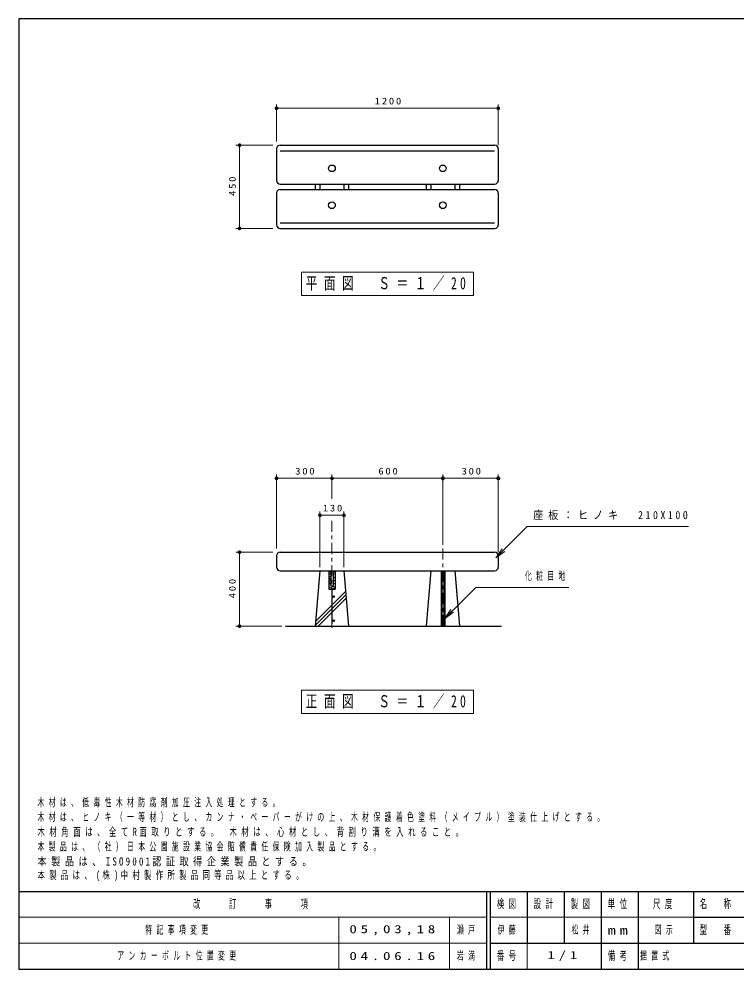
# Model space of a CAD drawing. Units: millimetres on the paper, scale 1:20. Extents: x -365 to 12, y -47 to 257.
# Drawn here: x -365 to -171, y 0 to 257 of the extents above; entities that cross this region are included whole.
import ezdxf

# ---------------------------------------------------------------- set-up
doc = ezdxf.new("R2010")
doc.units = ezdxf.units.MM
doc.linetypes.add('USER2', pattern=[6, 3, -1, 1, -1])
doc.layers.add('LY_1', color=3, linetype='Continuous', lineweight=25)
doc.layers.add('LY_2', color=7, linetype='Continuous', lineweight=13)
doc.styles.add('ＭＳ ゴシック', font='')
doc.styles.get('ＭＳ ゴシック').set_extended_font_data('MS Gothic')

# ---------------------------------------------------------------- blocks, each defined once
blk = doc.blocks.new('filled_dot')
at = {"color": 0, "linetype": 'Continuous', "lineweight": -2, "const_width": 1.25}
blk.add_lwpolyline([(-0.625, 0, 1), (0.625, 0, 1)], format="xyb", close=True, dxfattribs=at)

msp = doc.modelspace()

# ---------------------------------------------------------------- linework, layer by layer
at = {"layer": 'LY_1', "color": 7, "lineweight": 13}
for p, q in [((-295.336, 223.853), (-295.336, 233.853)), ((-295.336, 232.853), (-235.336, 232.853)), ((-235.336, 222.853), (-235.336, 233.853)), ((-296.336, 222.853), (-306.336, 222.853)), ((-305.336, 200.353), (-305.336, 222.853)), ((-296.336, 200.353), (-306.336, 200.353)), ((-242.086, 188.503), (-288.586, 188.503)), ((-288.586, 188.503), (-288.586, 182.203)), ((-242.086, 182.203), (-242.086, 188.503)), ((-288.586, 182.203), (-242.086, 182.203)), ((-295.336, 113.742), (-295.336, 133.742)), ((-280.336, 127.212), (-280.336, 133.742)), ((-250.336, 114.742), (-250.336, 133.742)), ((-235.336, 112.742), (-235.336, 133.742)), ((-295.336, 132.742), (-280.336, 132.742)), ((-280.336, 132.742), (-250.336, 132.742)), ((-250.336, 132.742), (-235.336, 132.742)), ((-283.586, 108.742), (-283.586, 123.742)), ((-277.086, 108.742), (-277.086, 123.742)), ((-283.586, 122.742), (-277.086, 122.742)), ((-236.028, 111.197), (-234.261, 113.672)), ((-236.028, 111.197), (-233.907, 113.319)), ((-296.336, 112.742), (-306.336, 112.742)), ((-305.336, 92.742), (-305.336, 112.742)), ((-233.554, 112.965), (-236.028, 111.197)), ((-284.816, 92.985), (-276.545, 101.255)), ((-284.726, 94.064), (-276.622, 102.169)), ((-284.068, 92.742), (-276.469, 100.341)), ((-249.928, 94.747), (-248.16, 97.222)), ((-249.928, 94.747), (-247.807, 96.869)), ((-247.453, 96.515), (-249.928, 94.747)), ((-293.92, 92.742), (-306.336, 92.742)), ((-242.086, 75.392), (-288.586, 75.392)), ((-288.586, 75.392), (-288.586, 69.092)), ((-242.086, 69.092), (-242.086, 75.392)), ((-288.586, 69.092), (-242.086, 69.092))]:
    msp.add_line(p, q, dxfattribs=at)
at = {"layer": 'LY_1'}
for p, q in [((-295.336, 221.853), (-295.336, 213.353)), ((-294.336, 222.853), (-236.336, 222.853)), ((-294.336, 221.353), (-236.336, 221.353)), ((-235.336, 221.853), (-235.336, 213.353)), ((-294.336, 212.353), (-236.336, 212.353)), ((-294.336, 210.853), (-236.336, 210.853)), ((-284.836, 212.353), (-284.836, 210.853)), ((-283.586, 212.353), (-283.586, 210.853)), ((-277.086, 212.353), (-277.086, 210.853)), ((-275.836, 212.353), (-275.836, 210.853)), ((-254.836, 212.353), (-254.836, 210.853)), ((-253.586, 212.353), (-253.586, 210.853)), ((-247.086, 212.353), (-247.086, 210.853)), ((-245.836, 212.353), (-245.836, 210.853)), ((-295.336, 209.853), (-295.336, 201.353)), ((-235.336, 209.853), (-235.336, 201.353)), ((-294.336, 201.853), (-236.336, 201.853)), ((-294.336, 200.353), (-236.336, 200.353)), ((-295.336, 111.742), (-295.336, 108.742)), ((-294.336, 112.742), (-236.336, 112.742)), ((-235.336, 111.742), (-235.336, 108.742)), ((-294.336, 107.742), (-236.336, 107.742)), ((-283.586, 107.742), (-284.836, 92.742)), ((-281.211, 107.742), (-281.211, 102.742)), ((-280.661, 107.742), (-280.661, 103.817)), ((-280.011, 107.742), (-280.011, 103.817)), ((-279.461, 107.742), (-279.461, 102.742)), ((-277.086, 107.742), (-275.836, 92.742)), ((-253.586, 107.742), (-254.836, 92.742)), ((-250.836, 107.742), (-250.836, 92.742)), ((-250.586, 107.742), (-250.586, 92.742)), ((-250.086, 107.742), (-250.086, 92.742)), ((-249.836, 107.742), (-249.836, 92.742)), ((-247.086, 107.742), (-245.836, 92.742)), ((-281.211, 102.742), (-279.461, 102.742)), ((-280.336, 102.742), (-280.336, 93.342)), ((-292.92, 92.742), (-234.481, 92.742))]:
    msp.add_line(p, q, dxfattribs=at)
at = {"layer": 'LY_1', "color": 7, "linetype": 'USER2', "lineweight": 13}
for p, q in [((-280.336, 121.255), (-280.336, 91.742)), ((-250.336, 113.742), (-250.336, 91.742))]:
    msp.add_line(p, q, dxfattribs=at)
at = {"layer": 'LY_1', "color": 7, "lineweight": 13}
for points in [[(-236.028, 111.197), (-227.543, 119.682), (-183.879, 119.682)], [(-249.928, 94.747), (-241.443, 103.233), (-216.245, 103.233)]]:
    msp.add_lwpolyline(points, dxfattribs=at)
at = {"layer": 'LY_1'}
for centre, radius in [((-280.336, 216.603), 0.9), ((-250.336, 216.603), 0.9), ((-280.336, 206.603), 0.9), ((-250.336, 206.603), 0.9), ((-281.024, 107.499), 0.05), ((-281.024, 106.75), 0.05), ((-281.013, 105.644), 0.05), ((-280.901, 107.152), 0.05), ((-280.845, 106.158), 0.05), ((-279.918, 106.18), 0.05), ((-279.751, 107.398), 0.05), ((-279.639, 105.834), 0.05), ((-279.628, 106.851), 0.05), ((-281.024, 103.913), 0.05), ((-280.99, 104.717), 0.05), ((-280.957, 103.22), 0.05), ((-280.868, 105.22), 0.05), ((-280.834, 104.304), 0.05), ((-280.566, 103.109), 0.05), ((-280.03, 102.907), 0.05), ((-279.862, 103.444), 0.05), ((-279.751, 104.203), 0.05), ((-279.717, 105.097), 0.05), ((-279.661, 103.053), 0.05), ((-279.886, 100.742), 0.225), ((-279.886, 94.242), 0.225)]:
    msp.add_circle(centre, radius, dxfattribs=at)
for centre, radius, start, end in [((-294.336, 221.853), 1, 89.99998, 179.99996), ((-236.336, 221.853), 1, 0, 89.99998), ((-294.336, 213.353), 1, 179.99998, 270.00002), ((-236.336, 213.353), 1, 270.00002, 0), ((-294.336, 209.853), 1, 89.99998, 179.99996), ((-236.336, 209.853), 1, 0, 89.99998), ((-294.336, 201.353), 1, 179.99998, 270.00002), ((-236.336, 201.353), 1, 270.00002, 0), ((-294.336, 111.742), 1, 89.99998, 179.99996), ((-236.336, 111.742), 1, 0, 89.99998), ((-294.336, 108.742), 1, 179.99998, 270.00002), ((-236.336, 108.742), 1, 270.00002, 0), ((-280.336, 103.817), 0.325, 179.99998, 0)]:
    msp.add_arc(centre, radius, start, end, dxfattribs=at)
at = {"layer": 'LY_2', "color": 20, "lineweight": 25}
for p, q in [((0, 257), (-365, 257)), ((-365, 257), (-365, 0)), ((-365, 21), (0, 21)), ((-365, 0), (0, 0))]:
    msp.add_line(p, q, dxfattribs=at)
at = {"layer": 'LY_2', "color": 3, "lineweight": 25}
for p, q in [((-238.5, 21), (-238.5, 0)), ((-237.5, 21), (-237.5, 0)), ((-227.5, 21), (-227.5, 7)), ((-217.5, 21), (-217.5, 7)), ((-207.5, 21), (-207.5, 0)), ((-197.5, 21), (-197.5, 7)), ((-182.5, 21), (-182.5, 7)), ((-182.5, 14), (-70, 14)), ((-237.5, 7), (0, 7)), ((-197.5, 7), (-197.5, 0))]:
    msp.add_line(p, q, dxfattribs=at)
at = {"layer": 'LY_2'}
for p, q in [((-365, 14), (-238.5, 14)), ((-278.5, 14), (-278.5, 0)), ((-248.5, 14), (-248.5, 0)), ((-237.5, 14), (-182.5, 14)), ((-365, 7), (-238.5, 7)), ((-227.5, 7), (-227.5, 0))]:
    msp.add_line(p, q, dxfattribs=at)

# ---------------------------------------------------------------- block references
at = {"layer": 'LY_1', "color": 7, "lineweight": 13, "xscale": 0.4, "yscale": 0.4}
for p in [(-295.336, 232.853), (-295.336, 132.742), (-283.586, 122.742)]:
    msp.add_blockref('filled_dot', p, dxfattribs=at)
at = {"layer": 'LY_1', "color": 7, "lineweight": 13}
for p, xscale, yscale, rotation in [((-235.336, 232.853), 0.4, 0.4, 180), ((-305.336, 222.853), 0.4, 0.4, 270), ((-305.336, 200.353), 0.4, 0.4, 90), ((-280.336, 132.742), 0.4, 0.4, 180), ((-250.336, 132.742), 0.431, 0.431, 180), ((-235.336, 132.742), 0.431, 0.431, 180), ((-277.086, 122.742), 0.4, 0.4, 180), ((-305.336, 112.742), 0.4, 0.4, 270), ((-305.336, 92.742), 0.4, 0.4, 90)]:
    msp.add_blockref('filled_dot', p, dxfattribs=dict(at, xscale=xscale, yscale=yscale, rotation=rotation))

# ---------------------------------------------------------------- texts
at = {"layer": 'LY_1', "color": 7, "style": 'ＭＳ ゴシック'}
for s, insert, char_height, attachment_point in [('\\T1.33;\\W1.15;1200', (-264.936, 233.853), 1.833, 8), ('\\T1.56;\\W0.7;平面図\u3000Ｓ＝１／20', (-265.336, 185.353), 3.299, 5), ('\\T1.33;\\W1.15;300', (-287.419, 133.742), 1.833, 8), ('\\T1.33;\\W1.15;600', (-264.919, 133.742), 1.833, 8), ('\\T1.33;\\W1.15;300', (-242.419, 133.742), 1.833, 8), ('\\T1.33;\\W1.15;130', (-279.936, 123.742), 1.833, 8), ('\\T1.5;\\W0.9;座板：ヒノキ\u3000210X100', (-225.879, 122.682), 2.199, 4), ('\\T1.64;\\W0.6;\u3000\u3000\u3000\u3000化粧目地', (-240.245, 106.233), 2.199, 4), ('\\T1.56;\\W0.7;正面図\u3000Ｓ＝１／20', (-265.336, 72.242), 3.299, 5), ('\\T1.64;\\W0.6;木材は、低毒性木材防腐剤加圧注入処理とする。', (-359.998, 43.739), 2.199, 7), ('\\T1.64;\\W0.6;木材は、ヒノキ（一等材）とし、カンナ・ペーパーがけの上、木材保護着色塗料（メイプル）塗装仕上げとする。', (-359.998, 39.739), 2.199, 7), ('\\T1.61;\\W0.65;木材角面は、全てR面取りとする。\\~木材は、心材とし、背割り溝を入れること。', (-359.998, 35.739), 2.199, 7), ('\\T1.64;\\W0.6;本製品は、（社）日本公園施設業協会賠償責任保険加入製品とする。', (-359.998, 31.739), 2.199, 7), ('\\T1.5;\\W0.8;本製品は、ISO9001認証取得企業製品とする。', (-359.998, 27.739), 2.199, 7), ('\\T1.58;\\W0.65;本製品は、(株)中村製作所製品同等品以上とする。', (-359.998, 23.739), 2.199, 7), ('\\T1.64;\\W0.6;特記事項変更', (-321.75, 10.5), 2.199, 5), ('\\T1.5;\\W1.35;05,03,18', (-263.5, 10.5), 2.199, 5), ('\\T1.64;\\W0.6;瀬戸', (-243.5, 10.5), 2.199, 5), ('\\T1.64;\\W0.6;伊藤', (-232.5, 10.5), 2.199, 5), ('\\T1.64;\\W0.6;松井', (-212.5, 10.5), 2.199, 5), ('\\T1.64;\\W0.6;図示', (-190, 10.5), 2.199, 5), ('\\T1.64;\\W0.6;アンカーボルト位置変更', (-321.75, 3.5), 2.199, 5), ('\\T1.5;\\W1.35;04.06.16', (-263.5, 3.5), 2.199, 5), ('\\T1.64;\\W0.6;岩満', (-243.5, 3.5), 2.199, 5), ('\\T1.5;\\W1.35;1/1', (-217.5, 3.5), 2.199, 5), ('\\T1.64;\\W0.6;据置式', (-197, 3.5), 2.199, 4)]:
    msp.add_mtext(s, dxfattribs=dict(at, insert=insert, char_height=char_height, attachment_point=attachment_point))
at = {"layer": 'LY_1', "color": 7, "char_height": 1.833, "attachment_point": 8, "rotation": 90, "style": 'ＭＳ ゴシック'}
for s, insert in [('\\T1.33;\\W1.15;450', (-306.336, 211.995)), ('\\T1.33;\\W1.15;400', (-306.336, 103.159))]:
    msp.add_mtext(s, dxfattribs=dict(at, insert=insert))
at = {"layer": 'LY_2', "char_height": 2.346, "attachment_point": 5, "style": 'ＭＳ ゴシック'}
for s, insert in [('\\T1.64;\\W0.6;改\u3000\u3000訂\u3000\u3000事\u3000\u3000項', (-301.75, 17.5)), ('\\T1.64;\\W0.6;検図', (-232.5, 17.5)), ('\\T1.64;\\W0.6;設計', (-222.5, 17.5)), ('\\T1.64;\\W0.6;製図', (-212.5, 17.5)), ('\\T1.64;\\W0.6;単位', (-202.5, 17.5)), ('\\T1.64;\\W0.6;尺度', (-190.25, 17.5)), ('\\T1.64;\\W0.6;名\u3000称', (-176, 17.5)), ('\\T1.5;\\W1.35;mm', (-202.5, 10.5)), ('\\T1.64;\\W0.6;型\u3000番', (-176, 10.5)), ('\\T1.64;\\W0.6;備考', (-202.5, 3.5)), ('\\T1.64;\\W0.6;番号', (-232.5, 3.5))]:
    msp.add_mtext(s, dxfattribs=dict(at, insert=insert))

doc.saveas('drawing.dxf')
